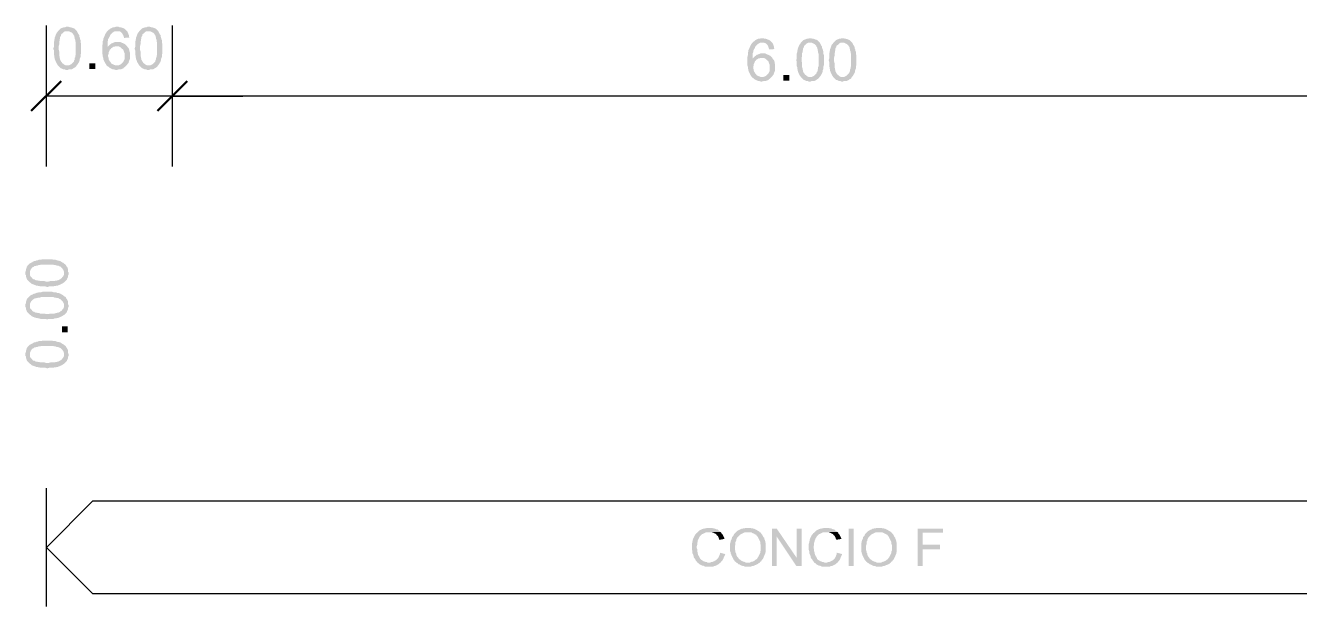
# Model space of a CAD drawing. Header units: millimetres. Extents: x 0.3 to 47.5, y 0.1 to 28.
# Drawn here: x 8.476 to 10.865, y 24.336 to 25.425 of the extents above; entities that cross this region are included whole.
import ezdxf

# ---------------------------------------------------------------- set-up
doc = ezdxf.new("R2010")
doc.units = ezdxf.units.MM
doc.layers.add('PDF _Geometria', color=7, linetype='Continuous')
doc.layers.add('PDF _Riempimenti solidi', color=7, linetype='Continuous')

msp = doc.modelspace()

# ---------------------------------------------------------------- hatches: boundary and pattern name
at = {"layer": 'PDF _Riempimenti solidi', "transparency": 33554559}
for points in [[(8.5367, 25.4141), (8.5358, 25.4124), (8.5342, 25.4107), (8.5333, 25.4091), (8.5325, 25.4066), (8.5317, 25.4049), (8.5317, 25.4041), (8.5308, 25.4024), (8.5308, 25.4007), (8.53, 25.3982), (8.53, 25.3966), (8.5292, 25.3941), (8.5292, 25.3849), (8.5283, 25.3824), (8.5283, 25.3807), (8.5292, 25.3782), (8.5292, 25.3699), (8.53, 25.3682), (8.53, 25.3657), (8.5308, 25.3632), (8.5308, 25.3616), (8.5317, 25.3599), (8.5325, 25.3574), (8.5333, 25.3557), (8.5342, 25.3541), (8.535, 25.3524), (8.5358, 25.3516), (8.5367, 25.3499), (8.5375, 25.3491), (8.5542, 25.3499), (8.5517, 25.3499), (8.55, 25.3507), (8.5483, 25.3516), (8.5467, 25.3532), (8.545, 25.3541), (8.5433, 25.3566), (8.5425, 25.3574), (8.5417, 25.3591), (8.5408, 25.3607), (8.5408, 25.3624), (8.54, 25.3641), (8.54, 25.3657), (8.5392, 25.3682), (8.5392, 25.3757), (8.5383, 25.3791), (8.5383, 25.3866), (8.5392, 25.3899), (8.5392, 25.3949), (8.54, 25.3966), (8.54, 25.3991), (8.5408, 25.4007), (8.5408, 25.4032), (8.5417, 25.4049), (8.5425, 25.4057), (8.5425, 25.4074), (8.5433, 25.4091), (8.545, 25.4099), (8.5483, 25.4132), (8.55, 25.4141), (8.5542, 25.4141)], [(8.5542, 25.4224), (8.5517, 25.4224), (8.55, 25.4216), (8.5475, 25.4216), (8.5458, 25.4207), (8.5433, 25.4199), (8.5417, 25.4191), (8.54, 25.4174), (8.5383, 25.4157), (8.5367, 25.4141), (8.5575, 25.4141), (8.5592, 25.4132), (8.5608, 25.4124), (8.5625, 25.4116), (8.5658, 25.4082), (8.5658, 25.4074), (8.5667, 25.4066), (8.5675, 25.4049), (8.5675, 25.4032), (8.5683, 25.4016), (8.5683, 25.3999), (8.5692, 25.3982), (8.5692, 25.3957), (8.57, 25.3932), (8.57, 25.3699), (8.5692, 25.3682), (8.5692, 25.3657), (8.5683, 25.3641), (8.5683, 25.3616), (8.5675, 25.3599), (8.5667, 25.3591), (8.5667, 25.3574), (8.565, 25.3557), (8.5633, 25.3541), (8.5617, 25.3524), (8.5567, 25.3499), (8.5542, 25.3499), (8.5375, 25.3491), (8.5392, 25.3474), (8.54, 25.3466), (8.5417, 25.3449), (8.5442, 25.3441), (8.5458, 25.3432), (8.5475, 25.3424), (8.55, 25.3424), (8.5517, 25.3416), (8.555, 25.3416), (8.5567, 25.3424), (8.5617, 25.3424), (8.5633, 25.3432), (8.565, 25.3441), (8.5675, 25.3457), (8.5683, 25.3466), (8.5692, 25.3466), (8.5708, 25.3482), (8.5717, 25.3499), (8.5733, 25.3516), (8.5742, 25.3532), (8.5758, 25.3557), (8.5767, 25.3574), (8.5775, 25.3599), (8.5775, 25.3616), (8.5783, 25.3641), (8.5792, 25.3657), (8.5792, 25.3699), (8.58, 25.3724), (8.58, 25.3907), (8.5792, 25.3932), (8.5792, 25.3974), (8.5783, 25.3991), (8.5783, 25.4007), (8.5775, 25.4024), (8.5767, 25.4049), (8.5767, 25.4066), (8.575, 25.4091), (8.5742, 25.4107), (8.5733, 25.4124), (8.5725, 25.4141), (8.5708, 25.4157), (8.5692, 25.4174), (8.5675, 25.4191), (8.5658, 25.4199), (8.565, 25.4199), (8.5633, 25.4207), (8.5608, 25.4216), (8.5592, 25.4216), (8.5567, 25.4224)], [(8.63, 25.4149), (8.6283, 25.4132), (8.6275, 25.4116), (8.6267, 25.4107), (8.6258, 25.4091), (8.625, 25.4074), (8.6242, 25.4057), (8.6233, 25.4032), (8.6225, 25.4016), (8.6217, 25.3999), (8.6217, 25.3974), (8.6208, 25.3957), (8.6208, 25.3907), (8.62, 25.3882), (8.62, 25.3716), (8.6208, 25.3691), (8.6208, 25.3666), (8.6217, 25.3641), (8.6217, 25.3624), (8.6225, 25.3599), (8.6233, 25.3582), (8.6242, 25.3566), (8.625, 25.3549), (8.6258, 25.3532), (8.6267, 25.3524), (8.6275, 25.3507), (8.6283, 25.3499), (8.63, 25.3482), (8.6317, 25.3474), (8.6333, 25.3457), (8.635, 25.3449), (8.6367, 25.3441), (8.6383, 25.3432), (8.6408, 25.3424), (8.6425, 25.3424), (8.645, 25.3416), (8.6475, 25.3416), (8.65, 25.3424), (8.6542, 25.3424), (8.6558, 25.3432), (8.6583, 25.3441), (8.66, 25.3449), (8.66, 25.3457), (8.6617, 25.3466), (8.6633, 25.3482), (8.665, 25.3499), (8.645, 25.3499), (8.6433, 25.3507), (8.6408, 25.3516), (8.6392, 25.3524), (8.6383, 25.3524), (8.6367, 25.3541), (8.6358, 25.3557), (8.6342, 25.3574), (8.6333, 25.3591), (8.6325, 25.3599), (8.6317, 25.3624), (8.6317, 25.3641), (8.6308, 25.3666), (8.6308, 25.3691), (8.6317, 25.3716), (8.6317, 25.3741), (8.6325, 25.3757), (8.6333, 25.3774), (8.6342, 25.3799), (8.6358, 25.3807), (8.6367, 25.3824), (8.6383, 25.3832), (8.6292, 25.3841), (8.63, 25.3849), (8.63, 25.3949), (8.6308, 25.3966), (8.6308, 25.3991), (8.6317, 25.4007), (8.6325, 25.4024), (8.6333, 25.4032), (8.6342, 25.4057), (8.635, 25.4074), (8.6367, 25.4091), (8.6383, 25.4107), (8.6392, 25.4116), (8.6417, 25.4132), (8.6433, 25.4141), (8.6475, 25.4141)], [(8.6483, 25.4224), (8.645, 25.4224), (8.6425, 25.4216), (8.64, 25.4216), (8.6367, 25.4199), (8.635, 25.4191), (8.6333, 25.4174), (8.6317, 25.4166), (8.63, 25.4149), (8.6475, 25.4141), (8.6517, 25.4141), (8.6542, 25.4132), (8.6558, 25.4116), (8.6575, 25.4099), (8.6583, 25.4082), (8.6592, 25.4066), (8.66, 25.4041), (8.6608, 25.4016), (8.6708, 25.4024), (8.67, 25.4041), (8.67, 25.4066), (8.6692, 25.4082), (8.6683, 25.4107), (8.6675, 25.4124), (8.6667, 25.4141), (8.665, 25.4157), (8.6633, 25.4174), (8.6625, 25.4182), (8.6592, 25.4199), (8.6567, 25.4207), (8.655, 25.4216), (8.6525, 25.4216), (8.6508, 25.4224)], [(8.6892, 25.4141), (8.6883, 25.4124), (8.6867, 25.4107), (8.6858, 25.4091), (8.685, 25.4066), (8.6842, 25.4049), (8.6842, 25.4041), (8.6833, 25.4024), (8.6833, 25.4007), (8.6825, 25.3982), (8.6825, 25.3966), (8.6817, 25.3941), (8.6817, 25.3849), (8.6808, 25.3824), (8.6808, 25.3807), (8.6817, 25.3782), (8.6817, 25.3699), (8.6825, 25.3682), (8.6825, 25.3657), (8.6833, 25.3632), (8.6833, 25.3616), (8.6842, 25.3599), (8.685, 25.3574), (8.6858, 25.3557), (8.6867, 25.3541), (8.6875, 25.3524), (8.6883, 25.3516), (8.6892, 25.3499), (8.69, 25.3491), (8.7067, 25.3499), (8.7042, 25.3499), (8.7008, 25.3516), (8.6992, 25.3532), (8.6975, 25.3541), (8.6958, 25.3566), (8.695, 25.3574), (8.6942, 25.3591), (8.6933, 25.3607), (8.6933, 25.3624), (8.6925, 25.3641), (8.6925, 25.3657), (8.6917, 25.3682), (8.6917, 25.3757), (8.6908, 25.3791), (8.6908, 25.3866), (8.6917, 25.3899), (8.6917, 25.3949), (8.6925, 25.3966), (8.6925, 25.3991), (8.6933, 25.4007), (8.6933, 25.4032), (8.6942, 25.4049), (8.695, 25.4057), (8.695, 25.4074), (8.6958, 25.4091), (8.6975, 25.4099), (8.6992, 25.4116), (8.7008, 25.4132), (8.7025, 25.4141), (8.7067, 25.4141)], [(8.7067, 25.4224), (8.7042, 25.4224), (8.7025, 25.4216), (8.7, 25.4216), (8.6983, 25.4207), (8.6958, 25.4199), (8.6942, 25.4191), (8.6892, 25.4141), (8.71, 25.4141), (8.7133, 25.4124), (8.715, 25.4116), (8.7167, 25.4099), (8.7183, 25.4082), (8.7183, 25.4074), (8.7192, 25.4066), (8.72, 25.4049), (8.72, 25.4032), (8.7208, 25.4016), (8.7208, 25.3999), (8.7217, 25.3982), (8.7217, 25.3957), (8.7225, 25.3932), (8.7225, 25.3699), (8.7217, 25.3682), (8.7217, 25.3657), (8.7208, 25.3641), (8.7208, 25.3616), (8.72, 25.3599), (8.7192, 25.3591), (8.7192, 25.3574), (8.7175, 25.3557), (8.7158, 25.3541), (8.7142, 25.3524), (8.7125, 25.3516), (8.7108, 25.3507), (8.7092, 25.3499), (8.7067, 25.3499), (8.69, 25.3491), (8.6917, 25.3474), (8.6925, 25.3466), (8.6942, 25.3449), (8.6967, 25.3441), (8.6983, 25.3432), (8.7, 25.3424), (8.7025, 25.3424), (8.7042, 25.3416), (8.7075, 25.3416), (8.7092, 25.3424), (8.7142, 25.3424), (8.7158, 25.3432), (8.7175, 25.3441), (8.72, 25.3457), (8.7208, 25.3466), (8.7217, 25.3466), (8.7233, 25.3482), (8.7242, 25.3499), (8.7258, 25.3516), (8.7267, 25.3532), (8.7283, 25.3557), (8.7292, 25.3574), (8.73, 25.3599), (8.73, 25.3616), (8.7308, 25.3641), (8.7317, 25.3657), (8.7317, 25.3699), (8.7325, 25.3724), (8.7325, 25.3907), (8.7317, 25.3932), (8.7317, 25.3974), (8.7308, 25.3991), (8.7308, 25.4007), (8.73, 25.4024), (8.7292, 25.4049), (8.7292, 25.4066), (8.7275, 25.4091), (8.7267, 25.4107), (8.7258, 25.4124), (8.725, 25.4141), (8.72, 25.4191), (8.7183, 25.4199), (8.7175, 25.4199), (8.7158, 25.4207), (8.7133, 25.4216), (8.7117, 25.4216), (8.7092, 25.4224)], [(8.6483, 25.3941), (8.6442, 25.3941), (8.6425, 25.3932), (8.64, 25.3924), (8.6383, 25.3916), (8.6375, 25.3916), (8.6358, 25.3899), (8.6342, 25.3891), (8.6308, 25.3857), (8.6292, 25.3841), (8.6383, 25.3832), (8.6408, 25.3849), (8.6425, 25.3849), (8.6442, 25.3857), (8.6467, 25.3857), (8.665, 25.3874), (8.6642, 25.3882), (8.6625, 25.3899), (8.6592, 25.3916), (8.6567, 25.3924), (8.6533, 25.3941), (8.6508, 25.3941)], [(8.665, 25.3874), (8.6467, 25.3857), (8.6508, 25.3857), (8.6525, 25.3849), (8.6542, 25.3841), (8.6558, 25.3824), (8.6575, 25.3807), (8.6583, 25.3807), (8.6592, 25.3791), (8.66, 25.3774), (8.6608, 25.3749), (8.6617, 25.3732), (8.6617, 25.3616), (8.6608, 25.3599), (8.66, 25.3582), (8.6592, 25.3566), (8.6575, 25.3549), (8.6567, 25.3541), (8.655, 25.3524), (8.6517, 25.3507), (8.6492, 25.3499), (8.6475, 25.3499), (8.665, 25.3499), (8.6667, 25.3516), (8.6675, 25.3532), (8.6692, 25.3549), (8.6692, 25.3557), (8.67, 25.3582), (8.6708, 25.3599), (8.6717, 25.3624), (8.6717, 25.3741), (8.6708, 25.3766), (8.6708, 25.3782), (8.67, 25.3807), (8.6692, 25.3824), (8.6675, 25.3841), (8.6667, 25.3857)], [(9.84, 25.3932), (9.8383, 25.3916), (9.8375, 25.3899), (9.8367, 25.3891), (9.835, 25.3857), (9.8342, 25.3841), (9.8333, 25.3816), (9.8325, 25.3799), (9.8317, 25.3782), (9.8317, 25.3757), (9.8308, 25.3741), (9.8308, 25.3691), (9.83, 25.3666), (9.83, 25.3499), (9.8308, 25.3474), (9.8308, 25.3449), (9.8317, 25.3424), (9.8317, 25.3407), (9.8325, 25.3382), (9.8333, 25.3366), (9.8342, 25.3349), (9.835, 25.3332), (9.8358, 25.3316), (9.8367, 25.3307), (9.8375, 25.3291), (9.8383, 25.3282), (9.84, 25.3266), (9.8417, 25.3257), (9.8433, 25.3241), (9.845, 25.3232), (9.8467, 25.3224), (9.8483, 25.3216), (9.8508, 25.3207), (9.8525, 25.3207), (9.855, 25.3199), (9.8575, 25.3199), (9.86, 25.3207), (9.8642, 25.3207), (9.8658, 25.3216), (9.8683, 25.3224), (9.87, 25.3232), (9.87, 25.3241), (9.8717, 25.3249), (9.8733, 25.3266), (9.875, 25.3282), (9.855, 25.3282), (9.8533, 25.3291), (9.8508, 25.3299), (9.8492, 25.3307), (9.8483, 25.3307), (9.8467, 25.3324), (9.8458, 25.3341), (9.8442, 25.3357), (9.8433, 25.3374), (9.8425, 25.3382), (9.8417, 25.3407), (9.8417, 25.3424), (9.8408, 25.3449), (9.8408, 25.3474), (9.8417, 25.3499), (9.8417, 25.3524), (9.8425, 25.3541), (9.8433, 25.3557), (9.8442, 25.3582), (9.8458, 25.3591), (9.8467, 25.3607), (9.8483, 25.3616), (9.8392, 25.3624), (9.84, 25.3632), (9.84, 25.3732), (9.8408, 25.3749), (9.8408, 25.3774), (9.8425, 25.3807), (9.8433, 25.3816), (9.8442, 25.3841), (9.845, 25.3857), (9.8483, 25.3891), (9.8492, 25.3899), (9.8517, 25.3916), (9.8533, 25.3924), (9.8575, 25.3924)], [(9.8583, 25.4007), (9.855, 25.4007), (9.8525, 25.3999), (9.85, 25.3999), (9.8483, 25.3991), (9.845, 25.3974), (9.8433, 25.3957), (9.8417, 25.3949), (9.84, 25.3932), (9.8575, 25.3924), (9.8617, 25.3924), (9.8642, 25.3916), (9.8658, 25.3899), (9.8675, 25.3882), (9.8683, 25.3866), (9.8692, 25.3849), (9.8708, 25.3799), (9.8808, 25.3807), (9.88, 25.3824), (9.88, 25.3849), (9.8792, 25.3866), (9.8783, 25.3891), (9.8767, 25.3924), (9.875, 25.3941), (9.8733, 25.3957), (9.8725, 25.3966), (9.8708, 25.3974), (9.8692, 25.3982), (9.8667, 25.3991), (9.865, 25.3999), (9.8625, 25.3999), (9.8608, 25.4007)], [(9.93, 25.3924), (9.9292, 25.3907), (9.9275, 25.3891), (9.9267, 25.3874), (9.9258, 25.3849), (9.925, 25.3832), (9.925, 25.3824), (9.9242, 25.3807), (9.9242, 25.3791), (9.9233, 25.3766), (9.9233, 25.3749), (9.9225, 25.3724), (9.9225, 25.3632), (9.9217, 25.3607), (9.9217, 25.3591), (9.9225, 25.3566), (9.9225, 25.3482), (9.9233, 25.3466), (9.9233, 25.3441), (9.9242, 25.3416), (9.9242, 25.3399), (9.925, 25.3382), (9.9258, 25.3357), (9.9275, 25.3324), (9.9283, 25.3307), (9.9292, 25.3299), (9.93, 25.3282), (9.9308, 25.3274), (9.9475, 25.3282), (9.945, 25.3282), (9.9433, 25.3291), (9.9417, 25.3299), (9.94, 25.3316), (9.9383, 25.3324), (9.9367, 25.3349), (9.9358, 25.3357), (9.935, 25.3374), (9.9342, 25.3391), (9.9342, 25.3407), (9.9333, 25.3424), (9.9333, 25.3441), (9.9325, 25.3466), (9.9325, 25.3541), (9.9317, 25.3574), (9.9317, 25.3649), (9.9325, 25.3682), (9.9325, 25.3732), (9.9333, 25.3749), (9.9333, 25.3774), (9.9342, 25.3791), (9.9342, 25.3816), (9.935, 25.3832), (9.9358, 25.3841), (9.9358, 25.3857), (9.9367, 25.3874), (9.9383, 25.3882), (9.94, 25.3899), (9.9417, 25.3916), (9.9433, 25.3924), (9.9475, 25.3924)], [(9.9475, 25.4007), (9.945, 25.4007), (9.9433, 25.3999), (9.9408, 25.3999), (9.9392, 25.3991), (9.9367, 25.3982), (9.935, 25.3974), (9.9333, 25.3957), (9.9317, 25.3941), (9.93, 25.3924), (9.9508, 25.3924), (9.9525, 25.3916), (9.9558, 25.3899), (9.9575, 25.3882), (9.9592, 25.3866), (9.9592, 25.3857), (9.96, 25.3849), (9.9608, 25.3832), (9.9608, 25.3816), (9.9617, 25.3799), (9.9617, 25.3782), (9.9625, 25.3766), (9.9625, 25.3741), (9.9633, 25.3716), (9.9633, 25.3482), (9.9625, 25.3466), (9.9625, 25.3441), (9.9617, 25.3424), (9.9617, 25.3399), (9.9608, 25.3382), (9.96, 25.3374), (9.96, 25.3357), (9.9592, 25.3349), (9.9583, 25.3341), (9.9567, 25.3324), (9.955, 25.3307), (9.9533, 25.3299), (9.9517, 25.3291), (9.95, 25.3282), (9.9475, 25.3282), (9.9308, 25.3274), (9.9325, 25.3257), (9.9333, 25.3249), (9.935, 25.3232), (9.9375, 25.3224), (9.9408, 25.3207), (9.9433, 25.3207), (9.945, 25.3199), (9.9483, 25.3199), (9.95, 25.3207), (9.955, 25.3207), (9.9567, 25.3216), (9.9583, 25.3224), (9.9608, 25.3241), (9.9617, 25.3249), (9.9625, 25.3249), (9.9642, 25.3266), (9.965, 25.3282), (9.9667, 25.3299), (9.9675, 25.3316), (9.9692, 25.3341), (9.97, 25.3357), (9.9708, 25.3382), (9.9708, 25.3399), (9.9717, 25.3424), (9.9725, 25.3441), (9.9725, 25.3482), (9.9733, 25.3507), (9.9733, 25.3691), (9.9725, 25.3716), (9.9725, 25.3757), (9.9717, 25.3774), (9.9717, 25.3791), (9.9708, 25.3807), (9.97, 25.3832), (9.97, 25.3849), (9.9683, 25.3874), (9.9658, 25.3924), (9.9642, 25.3941), (9.9625, 25.3957), (9.9608, 25.3974), (9.9592, 25.3982), (9.9583, 25.3982), (9.9567, 25.3991), (9.9542, 25.3999), (9.9525, 25.3999), (9.95, 25.4007)], [(9.9908, 25.3924), (9.99, 25.3907), (9.9883, 25.3891), (9.9875, 25.3874), (9.9867, 25.3849), (9.9858, 25.3832), (9.9858, 25.3824), (9.985, 25.3807), (9.985, 25.3791), (9.9842, 25.3766), (9.9842, 25.3749), (9.9833, 25.3724), (9.9833, 25.3632), (9.9825, 25.3607), (9.9825, 25.3591), (9.9833, 25.3566), (9.9833, 25.3482), (9.9842, 25.3466), (9.9842, 25.3441), (9.985, 25.3416), (9.985, 25.3399), (9.9858, 25.3382), (9.9867, 25.3357), (9.9892, 25.3307), (9.99, 25.3299), (9.9908, 25.3282), (9.9917, 25.3274), (10.0083, 25.3282), (10.0058, 25.3282), (10.0042, 25.3291), (10.0025, 25.3299), (10.0008, 25.3316), (9.9992, 25.3324), (9.9975, 25.3349), (9.9967, 25.3357), (9.995, 25.3391), (9.995, 25.3407), (9.9942, 25.3424), (9.9942, 25.3441), (9.9933, 25.3466), (9.9933, 25.3541), (9.9925, 25.3574), (9.9925, 25.3649), (9.9933, 25.3682), (9.9933, 25.3732), (9.9942, 25.3749), (9.9942, 25.3774), (9.995, 25.3791), (9.995, 25.3816), (9.9958, 25.3832), (9.9967, 25.3841), (9.9967, 25.3857), (9.9975, 25.3874), (9.9992, 25.3882), (10.0008, 25.3899), (10.0025, 25.3916), (10.0042, 25.3924), (10.0083, 25.3924)], [(10.0083, 25.4007), (10.0058, 25.4007), (10.0042, 25.3999), (10.0017, 25.3999), (10, 25.3991), (9.9975, 25.3982), (9.9958, 25.3974), (9.9942, 25.3957), (9.9925, 25.3941), (9.9908, 25.3924), (10.0117, 25.3924), (10.0133, 25.3916), (10.0167, 25.3899), (10.0183, 25.3882), (10.02, 25.3866), (10.02, 25.3857), (10.0208, 25.3849), (10.0217, 25.3832), (10.0217, 25.3816), (10.0225, 25.3799), (10.0225, 25.3782), (10.0233, 25.3766), (10.0233, 25.3741), (10.0242, 25.3716), (10.0242, 25.3482), (10.0233, 25.3466), (10.0233, 25.3441), (10.0225, 25.3424), (10.0225, 25.3399), (10.0217, 25.3382), (10.0208, 25.3374), (10.0208, 25.3357), (10.02, 25.3349), (10.0192, 25.3341), (10.0175, 25.3324), (10.0158, 25.3307), (10.0142, 25.3299), (10.0125, 25.3291), (10.0108, 25.3282), (10.0083, 25.3282), (9.9917, 25.3274), (9.9933, 25.3257), (9.9942, 25.3249), (9.9958, 25.3232), (9.9983, 25.3224), (10.0017, 25.3207), (10.0042, 25.3207), (10.0058, 25.3199), (10.0092, 25.3199), (10.0108, 25.3207), (10.0158, 25.3207), (10.0175, 25.3216), (10.0192, 25.3224), (10.0217, 25.3241), (10.0225, 25.3249), (10.0233, 25.3249), (10.025, 25.3266), (10.0258, 25.3282), (10.0275, 25.3299), (10.0283, 25.3316), (10.03, 25.3341), (10.0308, 25.3357), (10.0317, 25.3382), (10.0317, 25.3399), (10.0325, 25.3424), (10.0333, 25.3441), (10.0333, 25.3482), (10.0342, 25.3507), (10.0342, 25.3691), (10.0333, 25.3716), (10.0333, 25.3757), (10.0325, 25.3774), (10.0325, 25.3791), (10.0317, 25.3807), (10.0308, 25.3832), (10.0308, 25.3849), (10.0292, 25.3874), (10.0283, 25.3891), (10.0275, 25.3907), (10.0267, 25.3924), (10.025, 25.3941), (10.0233, 25.3957), (10.0217, 25.3974), (10.02, 25.3982), (10.0192, 25.3982), (10.0175, 25.3991), (10.015, 25.3999), (10.0133, 25.3999), (10.0108, 25.4007)], [(9.8583, 25.3724), (9.8542, 25.3724), (9.8525, 25.3716), (9.85, 25.3707), (9.8483, 25.3699), (9.8475, 25.3699), (9.8458, 25.3682), (9.8442, 25.3674), (9.8425, 25.3657), (9.8408, 25.3641), (9.8392, 25.3624), (9.8483, 25.3616), (9.8508, 25.3632), (9.8525, 25.3632), (9.8542, 25.3641), (9.8567, 25.3641), (9.875, 25.3657), (9.8742, 25.3666), (9.8725, 25.3682), (9.8708, 25.3691), (9.8692, 25.3699), (9.8667, 25.3707), (9.8633, 25.3724), (9.8608, 25.3724)], [(9.875, 25.3657), (9.8567, 25.3641), (9.8608, 25.3641), (9.8625, 25.3632), (9.8642, 25.3624), (9.8658, 25.3607), (9.8675, 25.3591), (9.8683, 25.3591), (9.8692, 25.3574), (9.87, 25.3557), (9.8708, 25.3532), (9.8717, 25.3516), (9.8717, 25.3399), (9.8708, 25.3382), (9.87, 25.3366), (9.8692, 25.3349), (9.8675, 25.3332), (9.8667, 25.3324), (9.865, 25.3307), (9.8617, 25.3291), (9.8592, 25.3282), (9.8575, 25.3282), (9.875, 25.3282), (9.8767, 25.3299), (9.8775, 25.3316), (9.8792, 25.3332), (9.8792, 25.3341), (9.88, 25.3366), (9.8808, 25.3382), (9.8817, 25.3407), (9.8817, 25.3524), (9.8808, 25.3549), (9.8808, 25.3566), (9.88, 25.3591), (9.8792, 25.3607), (9.8775, 25.3624), (9.8767, 25.3641)], [(8.4758, 24.9607), (8.4758, 24.9582), (8.4767, 24.9566), (8.4767, 24.9541), (8.4775, 24.9524), (8.4783, 24.9499), (8.4792, 24.9482), (8.4842, 24.9432), (8.4842, 24.9641), (8.485, 24.9657), (8.4858, 24.9674), (8.4867, 24.9691), (8.49, 24.9724), (8.4908, 24.9724), (8.4917, 24.9732), (8.4933, 24.9741), (8.495, 24.9741), (8.4967, 24.9749), (8.4983, 24.9749), (8.5, 24.9757), (8.5025, 24.9757), (8.505, 24.9766), (8.5283, 24.9766), (8.53, 24.9757), (8.5325, 24.9757), (8.5342, 24.9749), (8.5367, 24.9749), (8.5383, 24.9741), (8.5392, 24.9732), (8.5408, 24.9732), (8.5417, 24.9724), (8.5425, 24.9716), (8.5442, 24.9699), (8.5458, 24.9682), (8.5467, 24.9666), (8.5475, 24.9649), (8.5483, 24.9632), (8.5483, 24.9607), (8.5492, 24.9441), (8.5508, 24.9457), (8.5517, 24.9466), (8.5533, 24.9482), (8.5542, 24.9507), (8.555, 24.9524), (8.5558, 24.9541), (8.5558, 24.9566), (8.5567, 24.9582), (8.5567, 24.9616), (8.5558, 24.9632), (8.5558, 24.9682), (8.555, 24.9699), (8.5542, 24.9716), (8.5525, 24.9741), (8.5517, 24.9749), (8.5517, 24.9757), (8.55, 24.9774), (8.5483, 24.9782), (8.5467, 24.9799), (8.545, 24.9807), (8.5425, 24.9824), (8.5408, 24.9832), (8.5383, 24.9841), (8.5367, 24.9841), (8.5342, 24.9849), (8.5325, 24.9857), (8.5283, 24.9857), (8.5258, 24.9866), (8.5075, 24.9866), (8.505, 24.9857), (8.5008, 24.9857), (8.4992, 24.9849), (8.4975, 24.9849), (8.4958, 24.9841), (8.4933, 24.9832), (8.4917, 24.9832), (8.4892, 24.9816), (8.4875, 24.9807), (8.4858, 24.9799), (8.4842, 24.9791), (8.4825, 24.9774), (8.4808, 24.9757), (8.4792, 24.9741), (8.4783, 24.9724), (8.4783, 24.9716), (8.4775, 24.9699), (8.4767, 24.9674), (8.4767, 24.9657), (8.4758, 24.9632)], [(8.4842, 24.9432), (8.4858, 24.9424), (8.4875, 24.9407), (8.4892, 24.9399), (8.4917, 24.9391), (8.4933, 24.9382), (8.4942, 24.9382), (8.4958, 24.9374), (8.4975, 24.9374), (8.5, 24.9366), (8.5017, 24.9366), (8.5042, 24.9357), (8.5133, 24.9357), (8.5158, 24.9349), (8.5175, 24.9349), (8.52, 24.9357), (8.5283, 24.9357), (8.53, 24.9366), (8.5325, 24.9366), (8.535, 24.9374), (8.5367, 24.9374), (8.5383, 24.9382), (8.5408, 24.9391), (8.5425, 24.9399), (8.5442, 24.9407), (8.5458, 24.9416), (8.5467, 24.9424), (8.5483, 24.9432), (8.5492, 24.9441), (8.5483, 24.9607), (8.5483, 24.9582), (8.5475, 24.9566), (8.5467, 24.9549), (8.545, 24.9532), (8.5442, 24.9516), (8.5417, 24.9499), (8.5408, 24.9491), (8.5375, 24.9474), (8.5358, 24.9474), (8.5342, 24.9466), (8.5325, 24.9466), (8.53, 24.9457), (8.5225, 24.9457), (8.5192, 24.9449), (8.5142, 24.9449), (8.5117, 24.9457), (8.5033, 24.9457), (8.5017, 24.9466), (8.4992, 24.9466), (8.4975, 24.9474), (8.495, 24.9474), (8.4933, 24.9482), (8.4925, 24.9491), (8.4908, 24.9491), (8.4892, 24.9499), (8.4883, 24.9516), (8.485, 24.9549), (8.4842, 24.9566), (8.4842, 24.9607)], [(8.4758, 24.8999), (8.4758, 24.8974), (8.4767, 24.8957), (8.4767, 24.8932), (8.4775, 24.8916), (8.4783, 24.8891), (8.4792, 24.8874), (8.4842, 24.8824), (8.4842, 24.9032), (8.485, 24.9049), (8.4858, 24.9066), (8.4867, 24.9082), (8.49, 24.9116), (8.4908, 24.9116), (8.4917, 24.9124), (8.4933, 24.9132), (8.495, 24.9132), (8.4967, 24.9141), (8.4983, 24.9141), (8.5, 24.9149), (8.5025, 24.9149), (8.505, 24.9157), (8.5283, 24.9157), (8.53, 24.9149), (8.5325, 24.9149), (8.5342, 24.9141), (8.5367, 24.9141), (8.5383, 24.9132), (8.5392, 24.9124), (8.5408, 24.9124), (8.5417, 24.9116), (8.5425, 24.9107), (8.5442, 24.9091), (8.5458, 24.9074), (8.5467, 24.9057), (8.5475, 24.9041), (8.5483, 24.9024), (8.5483, 24.8999), (8.5492, 24.8832), (8.5508, 24.8849), (8.5517, 24.8857), (8.5533, 24.8874), (8.5542, 24.8899), (8.555, 24.8916), (8.5558, 24.8932), (8.5558, 24.8957), (8.5567, 24.8974), (8.5567, 24.9007), (8.5558, 24.9024), (8.5558, 24.9074), (8.555, 24.9091), (8.5542, 24.9107), (8.5525, 24.9132), (8.5517, 24.9141), (8.5517, 24.9149), (8.55, 24.9166), (8.5483, 24.9174), (8.5467, 24.9191), (8.545, 24.9199), (8.5425, 24.9216), (8.5408, 24.9224), (8.5383, 24.9232), (8.5367, 24.9232), (8.5342, 24.9241), (8.5325, 24.9249), (8.5283, 24.9249), (8.5258, 24.9257), (8.5075, 24.9257), (8.505, 24.9249), (8.5008, 24.9249), (8.4992, 24.9241), (8.4975, 24.9241), (8.4958, 24.9232), (8.4933, 24.9224), (8.4917, 24.9224), (8.4892, 24.9207), (8.4875, 24.9199), (8.4858, 24.9191), (8.4842, 24.9182), (8.4825, 24.9166), (8.4808, 24.9149), (8.4792, 24.9132), (8.4783, 24.9116), (8.4783, 24.9107), (8.4775, 24.9091), (8.4767, 24.9066), (8.4767, 24.9049), (8.4758, 24.9024)], [(8.4842, 24.8824), (8.4858, 24.8816), (8.4875, 24.8799), (8.4892, 24.8791), (8.4917, 24.8782), (8.4933, 24.8774), (8.4942, 24.8774), (8.4958, 24.8766), (8.4975, 24.8766), (8.5, 24.8757), (8.5017, 24.8757), (8.5042, 24.8749), (8.5133, 24.8749), (8.5158, 24.8741), (8.5175, 24.8741), (8.52, 24.8749), (8.5283, 24.8749), (8.53, 24.8757), (8.5325, 24.8757), (8.535, 24.8766), (8.5367, 24.8766), (8.5383, 24.8774), (8.5408, 24.8782), (8.5425, 24.8791), (8.5442, 24.8799), (8.5458, 24.8807), (8.5467, 24.8816), (8.5483, 24.8824), (8.5492, 24.8832), (8.5483, 24.8999), (8.5483, 24.8974), (8.5475, 24.8957), (8.5467, 24.8941), (8.545, 24.8924), (8.5442, 24.8907), (8.5417, 24.8891), (8.5408, 24.8882), (8.5375, 24.8866), (8.5358, 24.8866), (8.5342, 24.8857), (8.5325, 24.8857), (8.53, 24.8849), (8.5225, 24.8849), (8.5192, 24.8841), (8.5142, 24.8841), (8.5117, 24.8849), (8.5033, 24.8849), (8.5017, 24.8857), (8.4992, 24.8857), (8.4975, 24.8866), (8.495, 24.8866), (8.4933, 24.8874), (8.4925, 24.8882), (8.4908, 24.8882), (8.4892, 24.8891), (8.4883, 24.8907), (8.4867, 24.8924), (8.485, 24.8941), (8.4842, 24.8957), (8.4842, 24.8999)], [(8.4758, 24.8082), (8.4758, 24.8057), (8.4767, 24.8041), (8.4767, 24.8016), (8.4775, 24.7999), (8.4783, 24.7974), (8.4792, 24.7957), (8.4842, 24.7907), (8.4842, 24.8116), (8.485, 24.8132), (8.4858, 24.8149), (8.4867, 24.8166), (8.49, 24.8199), (8.4908, 24.8199), (8.4917, 24.8207), (8.4933, 24.8216), (8.495, 24.8216), (8.4967, 24.8224), (8.4983, 24.8224), (8.5, 24.8232), (8.5025, 24.8232), (8.505, 24.8241), (8.5283, 24.8241), (8.53, 24.8232), (8.5325, 24.8232), (8.5342, 24.8224), (8.5367, 24.8224), (8.5383, 24.8216), (8.5392, 24.8207), (8.5408, 24.8207), (8.5417, 24.8199), (8.5425, 24.8191), (8.5442, 24.8174), (8.5458, 24.8157), (8.5467, 24.8141), (8.5475, 24.8124), (8.5483, 24.8107), (8.5483, 24.8082), (8.5492, 24.7916), (8.5508, 24.7932), (8.5517, 24.7941), (8.5533, 24.7957), (8.5542, 24.7982), (8.555, 24.7999), (8.5558, 24.8016), (8.5558, 24.8041), (8.5567, 24.8057), (8.5567, 24.8091), (8.5558, 24.8107), (8.5558, 24.8157), (8.555, 24.8174), (8.5542, 24.8191), (8.5525, 24.8216), (8.5517, 24.8224), (8.5517, 24.8232), (8.55, 24.8249), (8.5483, 24.8257), (8.5467, 24.8274), (8.545, 24.8282), (8.5425, 24.8299), (8.5408, 24.8307), (8.5383, 24.8316), (8.5367, 24.8316), (8.5342, 24.8324), (8.5325, 24.8332), (8.5283, 24.8332), (8.5258, 24.8341), (8.5075, 24.8341), (8.505, 24.8332), (8.5008, 24.8332), (8.4992, 24.8324), (8.4975, 24.8324), (8.4958, 24.8316), (8.4933, 24.8307), (8.4917, 24.8307), (8.4892, 24.8291), (8.4875, 24.8282), (8.4858, 24.8274), (8.4842, 24.8266), (8.4792, 24.8216), (8.4783, 24.8199), (8.4783, 24.8191), (8.4775, 24.8174), (8.4767, 24.8149), (8.4767, 24.8132), (8.4758, 24.8107)], [(8.4842, 24.7907), (8.4858, 24.7899), (8.4875, 24.7882), (8.4892, 24.7874), (8.4917, 24.7866), (8.4933, 24.7857), (8.4942, 24.7857), (8.4958, 24.7849), (8.4975, 24.7849), (8.5, 24.7841), (8.5017, 24.7841), (8.5042, 24.7832), (8.5133, 24.7832), (8.5158, 24.7824), (8.5175, 24.7824), (8.52, 24.7832), (8.5283, 24.7832), (8.53, 24.7841), (8.5325, 24.7841), (8.535, 24.7849), (8.5367, 24.7849), (8.5383, 24.7857), (8.5408, 24.7866), (8.5425, 24.7874), (8.5442, 24.7882), (8.5458, 24.7891), (8.5467, 24.7899), (8.5483, 24.7907), (8.5492, 24.7916), (8.5483, 24.8082), (8.5483, 24.8057), (8.5475, 24.8041), (8.5467, 24.8024), (8.545, 24.8007), (8.5442, 24.7991), (8.5417, 24.7974), (8.5408, 24.7966), (8.5375, 24.7949), (8.5358, 24.7949), (8.5342, 24.7941), (8.5325, 24.7941), (8.53, 24.7932), (8.5225, 24.7932), (8.5192, 24.7924), (8.5142, 24.7924), (8.5117, 24.7932), (8.5033, 24.7932), (8.5017, 24.7941), (8.4992, 24.7941), (8.4975, 24.7949), (8.495, 24.7949), (8.4933, 24.7957), (8.4925, 24.7966), (8.4908, 24.7966), (8.4892, 24.7974), (8.4883, 24.7991), (8.485, 24.8024), (8.4842, 24.8041), (8.4842, 24.8082)], [(9.7592, 24.4832), (9.755, 24.4832), (9.7525, 24.4824), (9.7508, 24.4824), (9.7492, 24.4816), (9.7475, 24.4816), (9.745, 24.4807), (9.7433, 24.4799), (9.7417, 24.4791), (9.74, 24.4782), (9.7383, 24.4766), (9.7375, 24.4757), (9.7358, 24.4741), (9.7342, 24.4732), (9.7333, 24.4716), (9.7317, 24.4699), (9.7308, 24.4682), (9.73, 24.4666), (9.7292, 24.4649), (9.7283, 24.4632), (9.7275, 24.4607), (9.7275, 24.4591), (9.7267, 24.4574), (9.7267, 24.4557), (9.7258, 24.4532), (9.7258, 24.4416), (9.7267, 24.4399), (9.7267, 24.4357), (9.7275, 24.4341), (9.7283, 24.4324), (9.7292, 24.4299), (9.7292, 24.4282), (9.73, 24.4266), (9.7317, 24.4249), (9.7325, 24.4232), (9.7333, 24.4216), (9.735, 24.4199), (9.7358, 24.4182), (9.7375, 24.4174), (9.7583, 24.4182), (9.755, 24.4182), (9.7533, 24.4191), (9.7517, 24.4191), (9.75, 24.4199), (9.7475, 24.4207), (9.7458, 24.4216), (9.745, 24.4224), (9.7433, 24.4232), (9.7417, 24.4249), (9.7408, 24.4266), (9.74, 24.4282), (9.7383, 24.4316), (9.7375, 24.4316), (9.7375, 24.4332), (9.7367, 24.4357), (9.7367, 24.4374), (9.7358, 24.4391), (9.7358, 24.4432), (9.735, 24.4449), (9.735, 24.4491), (9.7358, 24.4516), (9.7358, 24.4549), (9.7367, 24.4574), (9.7367, 24.4591), (9.74, 24.4657), (9.7408, 24.4674), (9.7425, 24.4691), (9.7433, 24.4699), (9.745, 24.4716), (9.7458, 24.4716), (9.7492, 24.4732), (9.7508, 24.4741), (9.7525, 24.4749), (9.7592, 24.4749), (9.7792, 24.4757), (9.7783, 24.4766), (9.7767, 24.4774), (9.7758, 24.4782), (9.7742, 24.4799), (9.7725, 24.4807), (9.7708, 24.4807), (9.7692, 24.4816), (9.7667, 24.4824), (9.765, 24.4824), (9.7633, 24.4832), (9.7608, 24.4832)], [(9.7792, 24.4757), (9.7592, 24.4749), (9.7633, 24.4749), (9.7658, 24.4741), (9.7675, 24.4732), (9.7692, 24.4724), (9.7708, 24.4716), (9.7717, 24.4707), (9.7725, 24.4691), (9.7742, 24.4682), (9.775, 24.4666), (9.7758, 24.4649), (9.7767, 24.4624), (9.7775, 24.4607), (9.7867, 24.4624), (9.7867, 24.4641), (9.7858, 24.4657), (9.785, 24.4674), (9.7842, 24.4691), (9.7833, 24.4707), (9.7817, 24.4724), (9.7808, 24.4741)], [(9.8092, 24.4757), (9.8083, 24.4749), (9.8067, 24.4732), (9.8058, 24.4724), (9.805, 24.4716), (9.8042, 24.4699), (9.8033, 24.4682), (9.8017, 24.4666), (9.8008, 24.4657), (9.8008, 24.4641), (9.8, 24.4616), (9.7992, 24.4599), (9.7983, 24.4582), (9.7983, 24.4566), (9.7975, 24.4541), (9.7975, 24.4391), (9.7983, 24.4374), (9.7983, 24.4357), (9.7992, 24.4341), (9.8, 24.4316), (9.8017, 24.4282), (9.8025, 24.4266), (9.8033, 24.4249), (9.8042, 24.4232), (9.8058, 24.4216), (9.8067, 24.4199), (9.8083, 24.4191), (9.81, 24.4174), (9.8117, 24.4166), (9.8133, 24.4149), (9.8142, 24.4149), (9.8158, 24.4141), (9.8175, 24.4132), (9.8192, 24.4124), (9.8208, 24.4116), (9.8233, 24.4116), (9.825, 24.4107), (9.8367, 24.4107), (9.8392, 24.4116), (9.8408, 24.4116), (9.8425, 24.4124), (9.8442, 24.4132), (9.8467, 24.4141), (9.8483, 24.4149), (9.85, 24.4157), (9.8517, 24.4174), (9.8533, 24.4182), (9.8267, 24.4182), (9.825, 24.4191), (9.8233, 24.4199), (9.8217, 24.4199), (9.8183, 24.4216), (9.8167, 24.4232), (9.815, 24.4241), (9.8133, 24.4257), (9.8125, 24.4274), (9.8108, 24.4291), (9.81, 24.4307), (9.8092, 24.4316), (9.8092, 24.4341), (9.8075, 24.4374), (9.8075, 24.4391), (9.8067, 24.4416), (9.8067, 24.4499), (9.8075, 24.4524), (9.8075, 24.4566), (9.8083, 24.4582), (9.8092, 24.4599), (9.8092, 24.4616), (9.81, 24.4632), (9.8108, 24.4649), (9.8117, 24.4657), (9.8133, 24.4674), (9.8142, 24.4682), (9.815, 24.4691), (9.8167, 24.4707), (9.8183, 24.4716), (9.8217, 24.4732), (9.825, 24.4749), (9.8308, 24.4749)], [(9.8308, 24.4832), (9.8267, 24.4832), (9.825, 24.4824), (9.8225, 24.4824), (9.8208, 24.4816), (9.8192, 24.4816), (9.8175, 24.4807), (9.8142, 24.4791), (9.8108, 24.4774), (9.8092, 24.4757), (9.8308, 24.4749), (9.8367, 24.4749), (9.84, 24.4732), (9.8417, 24.4724), (9.8433, 24.4716), (9.845, 24.4707), (9.8467, 24.4699), (9.8475, 24.4682), (9.8492, 24.4666), (9.85, 24.4649), (9.8508, 24.4632), (9.8517, 24.4616), (9.8525, 24.4599), (9.8533, 24.4582), (9.8542, 24.4566), (9.8542, 24.4532), (9.855, 24.4507), (9.855, 24.4407), (9.8542, 24.4391), (9.8542, 24.4366), (9.8533, 24.4349), (9.8525, 24.4332), (9.8517, 24.4316), (9.85, 24.4282), (9.8492, 24.4274), (9.8483, 24.4257), (9.8467, 24.4241), (9.845, 24.4232), (9.8433, 24.4216), (9.8417, 24.4207), (9.84, 24.4199), (9.8383, 24.4199), (9.8367, 24.4191), (9.835, 24.4182), (9.8308, 24.4182), (9.8533, 24.4182), (9.8542, 24.4199), (9.8558, 24.4207), (9.8567, 24.4224), (9.8583, 24.4241), (9.8592, 24.4257), (9.86, 24.4274), (9.8608, 24.4291), (9.8617, 24.4316), (9.8633, 24.4349), (9.8633, 24.4366), (9.8642, 24.4382), (9.8642, 24.4549), (9.8633, 24.4566), (9.8633, 24.4582), (9.8625, 24.4607), (9.8617, 24.4624), (9.8617, 24.4641), (9.8608, 24.4657), (9.86, 24.4657), (9.8592, 24.4674), (9.8575, 24.4707), (9.8558, 24.4724), (9.855, 24.4741), (9.8533, 24.4749), (9.8517, 24.4766), (9.85, 24.4774), (9.8483, 24.4782), (9.8475, 24.4791), (9.8442, 24.4807), (9.8425, 24.4816), (9.8408, 24.4816), (9.8392, 24.4824), (9.8367, 24.4824), (9.835, 24.4832), (9.8333, 24.4832)], [(9.885, 24.4816), (9.8758, 24.4816), (9.8758, 24.4116), (9.885, 24.4116), (9.885, 24.4666)], [(9.9317, 24.4816), (9.9225, 24.4816), (9.9225, 24.4266), (9.9217, 24.4116), (9.9317, 24.4116)], [(9.9783, 24.4832), (9.9742, 24.4832), (9.9717, 24.4824), (9.97, 24.4824), (9.9683, 24.4816), (9.9667, 24.4816), (9.9642, 24.4807), (9.9625, 24.4799), (9.9608, 24.4791), (9.9592, 24.4782), (9.9575, 24.4766), (9.9567, 24.4757), (9.955, 24.4741), (9.9533, 24.4732), (9.9525, 24.4716), (9.9508, 24.4699), (9.95, 24.4682), (9.9492, 24.4666), (9.9483, 24.4649), (9.9475, 24.4632), (9.9467, 24.4607), (9.9467, 24.4591), (9.9458, 24.4574), (9.9458, 24.4557), (9.945, 24.4532), (9.945, 24.4416), (9.9458, 24.4399), (9.9458, 24.4357), (9.9475, 24.4324), (9.9483, 24.4299), (9.9483, 24.4282), (9.9492, 24.4266), (9.9508, 24.4249), (9.9517, 24.4232), (9.9525, 24.4216), (9.9542, 24.4199), (9.955, 24.4182), (9.9567, 24.4174), (9.9775, 24.4182), (9.9742, 24.4182), (9.9725, 24.4191), (9.9708, 24.4191), (9.9692, 24.4199), (9.9667, 24.4207), (9.965, 24.4216), (9.9642, 24.4224), (9.9625, 24.4232), (9.9608, 24.4249), (9.96, 24.4266), (9.9592, 24.4282), (9.9583, 24.4299), (9.9575, 24.4316), (9.9567, 24.4316), (9.9567, 24.4332), (9.9558, 24.4357), (9.9558, 24.4374), (9.955, 24.4391), (9.955, 24.4432), (9.9542, 24.4449), (9.9542, 24.4491), (9.955, 24.4516), (9.955, 24.4549), (9.9558, 24.4574), (9.9558, 24.4591), (9.9567, 24.4607), (9.9575, 24.4624), (9.9583, 24.4641), (9.9592, 24.4657), (9.96, 24.4674), (9.9617, 24.4691), (9.9625, 24.4699), (9.9642, 24.4716), (9.965, 24.4716), (9.9667, 24.4724), (9.9683, 24.4732), (9.97, 24.4741), (9.9717, 24.4749), (9.9783, 24.4749), (9.9983, 24.4757), (9.9975, 24.4766), (9.9958, 24.4774), (9.995, 24.4782), (9.9933, 24.4799), (9.9917, 24.4807), (9.99, 24.4807), (9.9883, 24.4816), (9.9858, 24.4824), (9.9842, 24.4824), (9.9825, 24.4832), (9.98, 24.4832)], [(9.9983, 24.4757), (9.9783, 24.4749), (9.9825, 24.4749), (9.985, 24.4741), (9.9867, 24.4732), (9.99, 24.4716), (9.9908, 24.4707), (9.9917, 24.4691), (9.9933, 24.4682), (9.9942, 24.4666), (9.995, 24.4649), (9.9958, 24.4624), (9.9967, 24.4607), (10.0058, 24.4624), (10.0058, 24.4641), (10.005, 24.4657), (10.0025, 24.4707), (10.0008, 24.4724), (10, 24.4741)], [(10.055, 24.4757), (10.0542, 24.4749), (10.0525, 24.4732), (10.0508, 24.4716), (10.05, 24.4699), (10.0492, 24.4682), (10.0475, 24.4666), (10.0467, 24.4657), (10.0467, 24.4641), (10.0458, 24.4616), (10.045, 24.4599), (10.0442, 24.4582), (10.0442, 24.4566), (10.0433, 24.4541), (10.0433, 24.4391), (10.0442, 24.4374), (10.0442, 24.4357), (10.045, 24.4341), (10.0458, 24.4316), (10.0467, 24.4299), (10.0475, 24.4282), (10.0483, 24.4266), (10.0492, 24.4249), (10.05, 24.4232), (10.0517, 24.4216), (10.0525, 24.4199), (10.0542, 24.4191), (10.0558, 24.4174), (10.0575, 24.4166), (10.0592, 24.4149), (10.06, 24.4149), (10.0617, 24.4141), (10.0633, 24.4132), (10.065, 24.4124), (10.0667, 24.4116), (10.0692, 24.4116), (10.0708, 24.4107), (10.0825, 24.4107), (10.085, 24.4116), (10.0867, 24.4116), (10.0883, 24.4124), (10.09, 24.4132), (10.0925, 24.4141), (10.0942, 24.4149), (10.0958, 24.4157), (10.0975, 24.4174), (10.0992, 24.4182), (10.0725, 24.4182), (10.0708, 24.4191), (10.0692, 24.4199), (10.0675, 24.4199), (10.0642, 24.4216), (10.0625, 24.4232), (10.0608, 24.4241), (10.0592, 24.4257), (10.0583, 24.4274), (10.0567, 24.4291), (10.0558, 24.4307), (10.055, 24.4316), (10.055, 24.4341), (10.0542, 24.4357), (10.0533, 24.4374), (10.0533, 24.4391), (10.0525, 24.4416), (10.0525, 24.4499), (10.0533, 24.4524), (10.0533, 24.4566), (10.0542, 24.4582), (10.055, 24.4599), (10.055, 24.4616), (10.0558, 24.4632), (10.0567, 24.4649), (10.0575, 24.4657), (10.0592, 24.4674), (10.06, 24.4682), (10.0608, 24.4691), (10.0625, 24.4707), (10.0642, 24.4716), (10.0675, 24.4732), (10.0692, 24.4741), (10.0708, 24.4749), (10.0767, 24.4749)], [(10.0767, 24.4832), (10.0725, 24.4832), (10.0708, 24.4824), (10.0683, 24.4824), (10.0667, 24.4816), (10.065, 24.4816), (10.0633, 24.4807), (10.06, 24.4791), (10.0567, 24.4774), (10.055, 24.4757), (10.0767, 24.4749), (10.0825, 24.4749), (10.0842, 24.4741), (10.0858, 24.4732), (10.0875, 24.4724), (10.0892, 24.4716), (10.0925, 24.4699), (10.0933, 24.4682), (10.095, 24.4666), (10.0958, 24.4649), (10.0967, 24.4632), (10.0975, 24.4616), (10.0983, 24.4599), (10.0992, 24.4582), (10.1, 24.4566), (10.1, 24.4532), (10.1008, 24.4507), (10.1008, 24.4407), (10.1, 24.4391), (10.1, 24.4366), (10.0983, 24.4332), (10.0975, 24.4316), (10.0967, 24.4299), (10.0958, 24.4282), (10.095, 24.4274), (10.0942, 24.4257), (10.0925, 24.4241), (10.0908, 24.4232), (10.0892, 24.4216), (10.0875, 24.4207), (10.0858, 24.4199), (10.0842, 24.4199), (10.0825, 24.4191), (10.0808, 24.4182), (10.0767, 24.4182), (10.0992, 24.4182), (10.1, 24.4199), (10.1017, 24.4207), (10.1025, 24.4224), (10.1042, 24.4241), (10.105, 24.4257), (10.1058, 24.4274), (10.1067, 24.4291), (10.1075, 24.4316), (10.1092, 24.4349), (10.1092, 24.4366), (10.11, 24.4382), (10.11, 24.4549), (10.1092, 24.4566), (10.1092, 24.4582), (10.1083, 24.4607), (10.1075, 24.4624), (10.1075, 24.4641), (10.1067, 24.4657), (10.1058, 24.4657), (10.105, 24.4674), (10.1042, 24.4691), (10.1033, 24.4707), (10.1017, 24.4724), (10.1008, 24.4741), (10.0992, 24.4749), (10.0975, 24.4766), (10.0958, 24.4774), (10.0942, 24.4782), (10.0933, 24.4791), (10.0917, 24.4799), (10.09, 24.4807), (10.0883, 24.4816), (10.0867, 24.4816), (10.085, 24.4824), (10.0825, 24.4824), (10.0808, 24.4832), (10.0792, 24.4832)], [(10.1967, 24.4816), (10.1492, 24.4816), (10.1492, 24.4116), (10.1583, 24.4116), (10.1583, 24.4432), (10.1908, 24.4432), (10.1908, 24.4516), (10.1583, 24.4516), (10.1583, 24.4741), (10.1967, 24.4741)], [(9.7783, 24.4366), (9.7783, 24.4341), (9.7775, 24.4324), (9.7767, 24.4299), (9.7758, 24.4282), (9.775, 24.4266), (9.7742, 24.4257), (9.7725, 24.4241), (9.7717, 24.4232), (9.7708, 24.4224), (9.7692, 24.4216), (9.7675, 24.4207), (9.7658, 24.4199), (9.7642, 24.4191), (9.7625, 24.4191), (9.76, 24.4182), (9.7583, 24.4182), (9.7375, 24.4174), (9.7392, 24.4157), (9.74, 24.4149), (9.7417, 24.4141), (9.7433, 24.4132), (9.745, 24.4124), (9.7467, 24.4124), (9.7483, 24.4116), (9.75, 24.4107), (9.7658, 24.4107), (9.7675, 24.4116), (9.7692, 24.4116), (9.7708, 24.4124), (9.7725, 24.4132), (9.7742, 24.4141), (9.7758, 24.4149), (9.7775, 24.4166), (9.7783, 24.4174), (9.78, 24.4182), (9.7808, 24.4199), (9.7825, 24.4216), (9.7833, 24.4224), (9.7842, 24.4241), (9.785, 24.4257), (9.7858, 24.4282), (9.7875, 24.4316), (9.7883, 24.4341)], [(9.9975, 24.4366), (9.9975, 24.4341), (9.9967, 24.4324), (9.9958, 24.4299), (9.995, 24.4282), (9.9942, 24.4266), (9.9933, 24.4257), (9.9917, 24.4241), (9.9908, 24.4232), (9.99, 24.4224), (9.9883, 24.4216), (9.985, 24.4199), (9.9833, 24.4191), (9.9817, 24.4191), (9.9792, 24.4182), (9.9775, 24.4182), (9.9567, 24.4174), (9.9583, 24.4157), (9.9592, 24.4149), (9.9608, 24.4141), (9.9625, 24.4132), (9.9642, 24.4124), (9.9658, 24.4124), (9.9675, 24.4116), (9.9692, 24.4107), (9.985, 24.4107), (9.9867, 24.4116), (9.9883, 24.4116), (9.99, 24.4124), (9.9917, 24.4132), (9.9933, 24.4141), (9.995, 24.4149), (9.9967, 24.4166), (9.9975, 24.4174), (9.9992, 24.4182), (10, 24.4199), (10.0017, 24.4216), (10.0025, 24.4224), (10.0042, 24.4257), (10.005, 24.4282), (10.0058, 24.4299), (10.0067, 24.4316), (10.0075, 24.4341)]]:
    msp.add_hatch(color=256, dxfattribs=at).paths.add_polyline_path(points)

# ---------------------------------------------------------------- linework, layer by layer
at = {"layer": 'PDF _Geometria', "lineweight": 25}
for points in [[(8.515, 25.1607), (8.515, 25.4249)], [(8.7508, 25.4249), (8.7508, 25.1607)], [(16.9525, 25.2924), (17.0192, 25.2924), (14.0017, 25.2924), (13.8692, 25.2924), (11.2458, 25.2924), (11.1133, 25.2924), (10.9808, 25.2924), (8.7508, 25.2924), (8.515, 25.2924)], [(9.0158, 25.2924), (8.7508, 25.2924), (8.8833, 25.2924)], [(8.515, 24.3357), (8.515, 24.5574)]]:
    msp.add_lwpolyline(points, dxfattribs=at)
at = {"layer": 'PDF _Geometria', "lineweight": 50}
for points in [[(8.4867, 25.2649), (8.5425, 25.3207)], [(8.7792, 25.3207), (8.7233, 25.2649)]]:
    msp.add_lwpolyline(points, dxfattribs=at)
at = {"layer": 'PDF _Geometria', "lineweight": 25}
msp.add_lwpolyline([(11.0267, 24.3599), (11.1133, 24.4466), (11.0267, 24.5332), (8.6017, 24.5332), (8.515, 24.4466), (8.6017, 24.3599)], close=True, dxfattribs=at)
at = {"layer": 'PDF _Riempimenti solidi', "lineweight": 25, "transparency": 33554559}
for points in [[(8.6067, 25.3432), (8.6067, 25.3541), (8.5958, 25.3432), (8.5958, 25.3541)], [(9.9083, 25.3216), (9.9083, 25.3324), (9.8975, 25.3216), (9.8975, 25.3324)], [(8.555, 24.8499), (8.555, 24.8607), (8.5442, 24.8499), (8.5442, 24.8607)]]:
    msp.add_solid(points, dxfattribs=at)
at = {"layer": 'PDF _Riempimenti solidi', "lineweight": 50, "transparency": 33554559}
for points in [[(9.885, 24.4816), (9.885, 24.4666), (9.9225, 24.4266), (9.9217, 24.4116)], [(10.0292, 24.4116), (10.0292, 24.4816), (10.02, 24.4116), (10.02, 24.4816)]]:
    msp.add_solid(points, dxfattribs=at)

doc.saveas('drawing.dxf')
